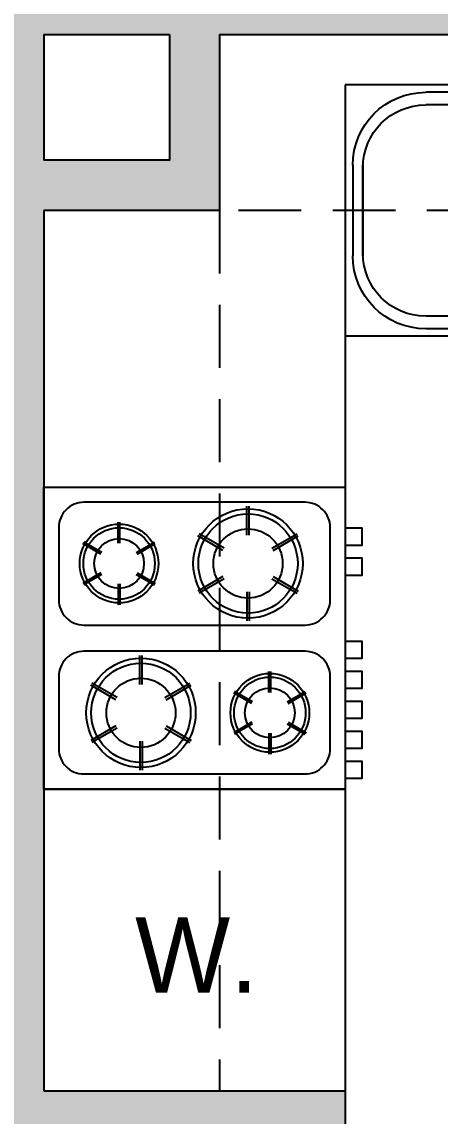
# Model space of a CAD drawing. Header units: millimetres. Extents: x 118878 to 201916, y 10986 to 20993.
# Drawn here: x 180636.6 to 180719.9, y 17538 to 17755.5 of the extents above; entities that cross this region are included whole.
import ezdxf

# ---------------------------------------------------------------- set-up
doc = ezdxf.new("R2010")
doc.units = ezdxf.units.MM
doc.header["$LTSCALE"] = 100
doc.linetypes.add('HIDDEN2', pattern=[0.1875, 0.125, -0.0625])
for name, color, linetype in [('7', 7, 'Continuous'), ('9', 11, 'Continuous'), ('furniture faz2', 181, 'Continuous')]:
    doc.layers.add(name, color=color, linetype=linetype)
doc.styles.add('SHEET', font='andlso.ttf')

# ---------------------------------------------------------------- blocks, each defined once
blk = doc.blocks.new('sinkmodel 530')
at = {"ltscale": 20}
for p, q in [((0, 500), (0, 0)), ((0, 500), (1350, 500)), ((160, 485), (675, 485)), ((1079.9, 485), (1190, 485)), ((1350, 500), (1350, 0)), ((270, 465), (155, 465)), ((635, 460), (545, 460)), ((1100, 460), (1190, 460)), ((345, 440), (80, 440)), ((370, 420), (55, 420)), ((955, 425), (799.9, 425)), ((382.2, 400), (42.8, 400)), ((390, 380), (35, 380)), ((394.1, 360), (30.9, 360)), ((15, 345), (15, 165)), ((30, 320), (30, 340)), ((394.9, 340), (30, 340)), ((395, 320), (395, 340)), ((420, 160), (420, 340)), ((760, 160), (760, 340)), ((975, 160), (975, 340)), ((1315, 340), (1315, 160)), ((1315, 160), (1315, 340)), ((1335, 340), (1335, 160)), ((395, 320), (30, 320)), ((785, 182.5), (785, 322.5)), ((950, 182.5), (950, 317.5)), ((30, 280), (30, 300)), ((395, 300), (30, 300)), ((395, 280), (395, 300)), ((395, 280), (30, 280)), ((30, 240), (30, 260)), ((395, 260), (30, 260)), ((395, 240), (30, 240)), ((395, 240), (395, 260)), ((30, 200), (30, 220)), ((395, 220), (30, 220)), ((395, 200), (395, 220)), ((395, 200), (30, 200)), ((30, 165), (30, 180)), ((394.1, 180), (30.9, 180)), ((395, 165), (395, 180)), ((394.9, 160), (30.1, 160)), ((392.5, 140), (32.5, 140)), ((386.6, 120), (38.4, 120)), ((376.8, 100), (48.2, 100)), ((361.7, 80), (63.3, 80)), ((955, 75), (799.9, 75)), ((345, 60), (80, 60)), ((270, 35), (155, 35)), ((635, 40), (545, 40)), ((1100, 40), (1190, 40)), ((0, 0), (1350, 0)), ((160, 15), (675, 15)), ((1079.9, 15), (1190, 15))]:
    blk.add_line(p, q, dxfattribs=at)
for centre, radius in [((867.5, 462.5), 10), ((680, 250), 30), ((867.5, 250), 30), ((1055, 250), 30)]:
    blk.add_circle(centre, radius, dxfattribs=at)
for centre, radius, start, end in [((160, 340), 145, 90, 180), ((675, 400), 85, 38.6822, 90), ((1079.9, 400), 85, 90, 141.3178), ((1190, 340), 145, 0, 90), ((155, 340), 125, 90.0001, 126.8699), ((270, 340), 125, 53.1301, 89.9999), ((545, 335), 125, 90, 180), ((635, 335), 125, 0, 90), ((1100, 335), 125, 90, 180), ((1190, 335), 125, 0, 90), ((799.9, 500), 75, 218.6822, 270), ((955, 500), 75, 270, 321.3178), ((155, 345), 125, 143.1301, 153.8961), ((270, 345), 125, 26.1039, 36.8699), ((867.5, 317.5), 82.5, 0, 180), ((155, 345), 125, 163.7398, 173.1079), ((270, 345), 125, 6.8921, 16.2602), ((867.5, 182.5), 82.5, 180, 0), ((160, 160), 145, 180, 270), ((155, 165), 125, 180, 182.2924), ((270, 165), 125, 357.7076, 0), ((545, 165), 125, 180, 270), ((635, 165), 125, 270, 0), ((1100, 165), 125, 180, 270), ((1190, 165), 125, 270, 0), ((1190, 160), 145, 270, 0), ((155, 165), 125, 191.537, 201.1002), ((270, 165), 125, 338.8998, 348.463), ((155, 165), 125, 211.3323, 222.8436), ((270, 165), 125, 317.1564, 328.6677), ((799.9, 0), 75, 90, 141.3178), ((955, 0), 75, 38.6822, 90), ((155, 160), 125, 233.1301, 270), ((270, 160), 125, 270, 306.8699), ((675, 100), 85, 270, 321.3178), ((1079.9, 100), 85, 218.6822, 270)]:
    blk.add_arc(centre, radius, start, end, dxfattribs=at)
blk = doc.blocks.new('GAZ-60')
for p, q in [((-19.6, 50.48), (-19.6, 56.23)), ((-19.1, 50.48), (-19.1, 56.23)), ((-45.18, 48.9), (-45.18, 53.04)), ((-44.82, 48.9), (-44.82, 53.04)), ((-24.36, 47.44), (-29.34, 50.32)), ((-24.11, 47.88), (-29.09, 50.75)), ((-14.59, 47.88), (-9.6, 50.75)), ((-14.34, 47.44), (-9.35, 50.32)), ((-48.61, 46.72), (-52.2, 48.79)), ((-48.43, 47.03), (-52.02, 49.1)), ((-41.57, 47.03), (-37.98, 49.1)), ((-41.39, 46.72), (-37.8, 48.79)), ((-48.61, 42.96), (-52.2, 40.89)), ((-48.43, 42.65), (-52.02, 40.58)), ((-41.57, 42.65), (-37.98, 40.58)), ((-41.39, 42.96), (-37.8, 40.89)), ((-24.36, 42.23), (-29.34, 39.36)), ((-24.11, 41.8), (-29.09, 38.93)), ((-14.59, 41.8), (-9.6, 38.93)), ((-14.34, 42.23), (-9.35, 39.36)), ((-45.18, 40.78), (-45.18, 36.64)), ((-44.82, 40.78), (-44.82, 36.64)), ((-19.6, 39.2), (-19.6, 33.44)), ((-19.1, 39.2), (-19.1, 33.44)), ((-40.9, 20.8), (-40.9, 26.56)), ((-40.4, 20.8), (-40.4, 26.56)), ((-15.18, 19.22), (-15.18, 23.36)), ((-14.82, 19.22), (-14.82, 23.36)), ((-45.66, 17.77), (-50.65, 20.64)), ((-45.41, 18.2), (-50.4, 21.07)), ((-35.89, 18.2), (-30.91, 21.07)), ((-35.64, 17.77), (-30.66, 20.64)), ((-18.61, 17.04), (-22.2, 19.11)), ((-18.43, 17.35), (-22.02, 19.42)), ((-11.57, 17.35), (-7.98, 19.42)), ((-11.39, 17.04), (-7.8, 19.11)), ((-18.61, 13.28), (-22.2, 11.21)), ((-11.39, 13.28), (-7.8, 11.21)), ((-45.66, 12.56), (-50.65, 9.68)), ((-45.41, 12.12), (-50.4, 9.25)), ((-35.89, 12.12), (-30.91, 9.25)), ((-35.64, 12.56), (-30.66, 9.68)), ((-18.43, 12.97), (-22.02, 10.9)), ((-15.18, 11.1), (-15.18, 6.96)), ((-14.82, 11.1), (-14.82, 6.96)), ((-11.57, 12.97), (-7.98, 10.9)), ((-40.9, 9.52), (-40.9, 3.77)), ((-40.4, 9.52), (-40.4, 3.77))]:
    blk.add_line(p, q)
blk.add_lwpolyline([(0, 60), (0, 0), (-60, 0), (-60, 60)], close=True)
for points in [[(-60, 54.42), (-63.32, 54.42), (-63.32, 57.91), (-60, 57.91)], [(-60, 48.46), (-63.32, 48.46), (-63.32, 51.95), (-60, 51.95)], [(-60, 42.5), (-63.32, 42.5), (-63.32, 45.99), (-60, 45.99)], [(-60, 36.53), (-63.32, 36.53), (-63.32, 40.03), (-60, 40.03)], [(-60, 30.57), (-63.32, 30.57), (-63.32, 34.07), (-60, 34.07)], [(-60, 14.06), (-63.32, 14.06), (-63.32, 17.56), (-60, 17.56)], [(-60, 8.1), (-63.32, 8.1), (-63.32, 11.6), (-60, 11.6)]]:
    blk.add_lwpolyline(points)
for points in [[(-57, 52), (-57, 37.61, 0.414214), (-52, 32.61), (-8, 32.61, 0.414214), (-3, 37.61), (-3, 52, 0.414214), (-8, 57), (-52, 57, 0.414214)], [(-3, 8), (-3, 22.39, 0.414214), (-8, 27.39), (-52, 27.39, 0.414214), (-57, 22.39), (-57, 8, 0.414214), (-52, 3), (-8, 3, 0.414214)]]:
    blk.add_lwpolyline(points, format="xyb", close=True)
for centre, radius in [((-19.35, 44.84), 10.88), ((-19.35, 44.84), 9.88), ((-45, 44.84), 7.83), ((-45, 44.84), 7.11), ((-19.35, 44.84), 6.88), ((-45, 44.84), 4.95), ((-40.65, 15.16), 10.88), ((-40.65, 15.16), 9.88), ((-40.65, 15.16), 6.88), ((-15, 15.16), 7.83), ((-15, 15.16), 7.11), ((-15, 15.16), 4.95)]:
    blk.add_circle(centre, radius)

msp = doc.modelspace()

# ---------------------------------------------------------------- hatches: boundary and pattern name
at = {"layer": '9'}
h = msp.add_hatch(color=256, dxfattribs=at)
h.paths.add_polyline_path([(179800.98, 16622.97), (179840.98, 16622.97), (179840.98, 16592.97), (179800.98, 16592.97)], flags=16)
h.paths.add_polyline_path([(179820.98, 17532.97), (179820.98, 17142.97), (179800.98, 17142.97), (179800.98, 16992.97), (179820.98, 16992.97), (179820.98, 16792.97), (179800.98, 16792.97), (179800.98, 16642.97), (179860.98, 16642.97), (179860.98, 16572.97), (179780.98, 16572.97), (179780.98, 17972.97), (179840.98, 17972.97), (179840.98, 17937.97), (179820.98, 17937.97), (179820.98, 17892.97), (179800.98, 17892.97), (179800.98, 17572.97), (179820.98, 17572.97), (179820.98, 17542.97), (180180.98, 17542.97), (180180.98, 17602.97), (180190.98, 17602.97), (180190.98, 17542.97), (180380.98, 17542.97), (180380.98, 17602.97), (180410.98, 17602.97), (180410.98, 17612.97), (180420.98, 17612.97), (180420.98, 17532.97)])
h.paths.add_polyline_path([(180675.98, 17752.97), (180675.98, 17717.97), (180640.98, 17717.97), (180640.98, 17542.97), (180700.98, 17542.97), (180700.98, 17532.97), (180570.98, 17532.97), (180570.98, 17542.97), (180630.98, 17542.97), (180630.98, 17592.97), (180570.98, 17592.97), (180570.98, 17602.97), (180630.98, 17602.97), (180630.98, 17772.97), (180640.98, 17772.97), (180640.98, 17762.97), (180860.98, 17762.97), (180860.98, 17887.97), (180830.98, 17887.97), (180830.98, 17932.97), (180640.98, 17932.97), (180640.98, 17867.97), (180630.98, 17867.97), (180630.98, 17877.97), (180620.98, 17877.97), (180620.98, 17952.97), (180680.98, 17952.97), (180680.98, 17972.97), (180760.98, 17972.97), (180760.98, 17952.97), (180780.98, 17952.97), (180780.98, 17972.97), (180820.98, 17972.97), (180820.98, 17952.97), (180840.98, 17952.97), (180840.98, 17972.97), (180880.98, 17972.97), (180880.98, 17672.97), (180860.98, 17672.97), (180860.98, 17752.97)])
h.paths.add_polyline_path([(180665.98, 17752.97), (180665.98, 17727.97), (180640.98, 17727.97), (180640.98, 17752.97)], flags=16)
h.paths.add_polyline_path([(180420.98, 17877.97), (180420.98, 17887.97), (180430.98, 17887.97), (180430.98, 17952.97), (180180.98, 17952.97), (180180.98, 17732.97), (180200.98, 17732.97), (180200.98, 17742.97), (180190.98, 17742.97), (180190.98, 17932.97), (180380.98, 17932.97), (180380.98, 17742.97), (180295.98, 17742.97), (180295.98, 17732.97), (180410.98, 17732.97), (180410.98, 17722.97), (180420.98, 17722.97), (180420.98, 17742.97), (180390.98, 17742.97), (180390.98, 17877.97)])
h.paths.add_polyline_path([(180820.98, 16827.97), (180830.98, 16827.97), (180830.98, 16862.97), (180880.98, 16862.97), (180880.98, 16802.97), (180820.98, 16802.97)])
h.paths.add_polyline_path([(180380.98, 16802.97), (180380.98, 16812.97), (180380.98, 16852.97), (180420.98, 16852.97), (180420.98, 16827.97), (180430.98, 16827.97), (180430.98, 16802.97)])
h.paths.add_polyline_path([(180800.98, 17032.97), (180860.98, 17032.97), (180860.98, 17532.97), (180800.98, 17532.97), (180800.98, 17552.97), (180830.98, 17552.97), (180830.98, 17572.97), (180860.98, 17572.97), (180860.98, 17582.97), (180880.98, 17582.97), (180880.98, 17012.97), (180800.98, 17012.97)])

# ---------------------------------------------------------------- linework, layer by layer
at = {"layer": '7'}
for p, q in [((180640.98, 17752.97), (180640.98, 17727.97)), ((180640.98, 17752.97), (180665.98, 17752.97)), ((180675.98, 17752.97), (180860.98, 17752.97)), ((180640.98, 17717.97), (180640.98, 17542.97)), ((180640.98, 17542.97), (180700.98, 17542.97)), ((180700.98, 17542.97), (180700.98, 17532.97))]:
    msp.add_line(p, q, dxfattribs=at)
for points in [[(180665.98, 17752.97), (180665.98, 17727.97), (180640.98, 17727.97)], [(180675.98, 17752.97), (180675.98, 17717.97), (180640.98, 17717.97)]]:
    msp.add_lwpolyline(points, dxfattribs=at)
at = {"layer": 'furniture faz2'}
msp.add_line((180640.98, 17602.97), (180700.98, 17602.97), dxfattribs=at)
at = {"layer": 'furniture faz2', "linetype": 'HIDDEN2'}
msp.add_lwpolyline([(180860.98, 17717.97), (180675.98, 17717.97), (180675.98, 17542.97)], dxfattribs=at)
at = {"layer": 'furniture faz2'}
msp.add_lwpolyline([(180860.98, 17692.97), (180700.98, 17692.97), (180700.98, 17542.97)], dxfattribs=at)

# ---------------------------------------------------------------- block references
at = {"layer": 'furniture faz2', "xscale": -0.0999999999985448, "yscale": 0.0999999999985448, "zscale": 0.0999999999985448}
msp.add_blockref('sinkmodel 530', (180835.98, 17692.97), dxfattribs=at)
at = {"layer": 'furniture faz2', "rotation": 180}
msp.add_blockref('GAZ-60', (180640.98, 17662.97), dxfattribs=at)

# ---------------------------------------------------------------- texts
at = {"layer": 'furniture faz2', "style": 'SHEET'}
msp.add_text('W.', height=15, dxfattribs=at).set_placement((180659.16, 17562.51))

doc.saveas('drawing.dxf')
